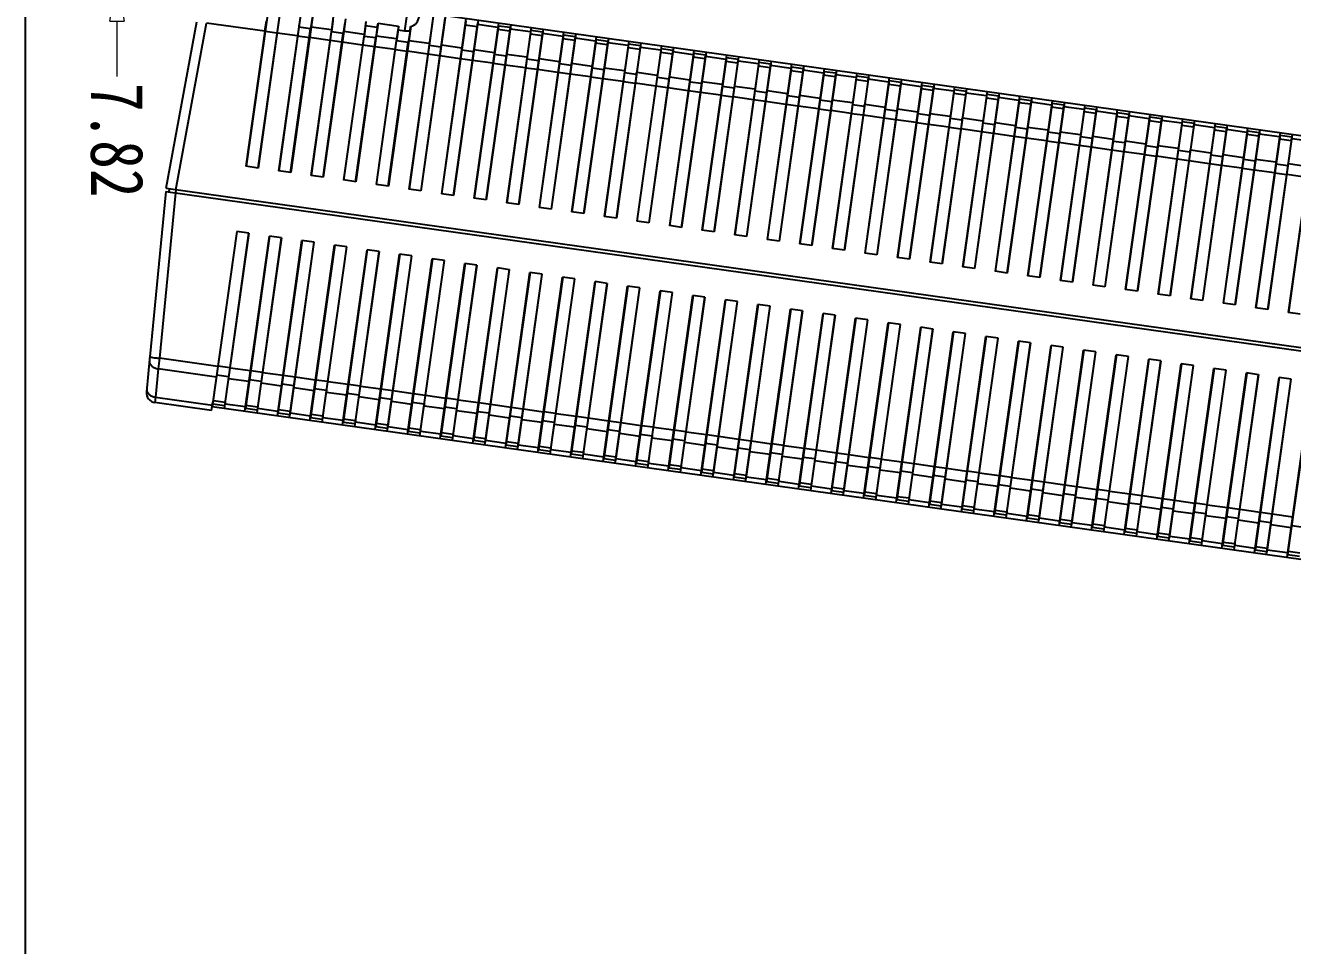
# Model space of a CAD drawing. Header units: millimetres. Extents: x 14343 to 15285, y -9166 to -7819.
# Drawn here: x 14343 to 14535.6, y -8715.3 to -8575.4 of the extents above; entities that cross this region are included whole.
import ezdxf

# ---------------------------------------------------------------- set-up
doc = ezdxf.new("R2010")
doc.units = ezdxf.units.MM
doc.layers.add('dim', color=3, linetype='Continuous', lineweight=9)
doc.styles.add('FFS', font='simfang0.ttf', dxfattribs={"width": 0.8})
doc.dimstyles.new('YanXiu', dxfattribs={"dimtxt": 2.5, "dimasz": 2.2, "dimexe": 1, "dimexo": 0, "dimgap": 0.66, "dimtad": 0, "dimzin": 9, "dimdsep": 46, "dimtxsty": 'FFS', "dimblk": 'CLOSEDBLANK', "dimcen": 0, "dimclrd": 256, "dimclre": 131, "dimclrt": 42, "dimazin": 0, "dimtfac": 1, "dimtofl": 0, "dimtmove": 0, "dimatfit": 3, "dimldrblk": 'CLOSEDBLANK', "dimfxl": 1, "dimlwd": 5, "dimlwe": 5, "dimarcsym": 0})

# ---------------------------------------------------------------- blocks, each defined once
blk = doc.blocks.new('_ClosedBlank')
at = {"color": 0, "linetype": 'ByBlock', "lineweight": -2}
for p, q in [((-1, 0.167), (0, 0)), ((-1, 0.167), (-1, -0.167)), ((0, 0), (-1, -0.167))]:
    blk.add_line(p, q, dxfattribs=at)
blk = doc.blocks.new('*D124')
at = {"layer": 'Defpoints', "color": 0}
for p in [(442.46, 68.98), (440.38, 61.16), (457.05, 61.16)]:
    blk.add_point(p, dxfattribs=at)
at = {"layer": 'dim', "lineweight": 5}
for p, q in [((457.05, 75.38), (457.05, 83.79)), ((457.05, 54.76), (457.05, 48.36))]:
    blk.add_line(p, q, dxfattribs=at)
at = {"layer": 'dim', "color": 131, "lineweight": 5}
for p, q in [((444.06, 68.98), (458.65, 68.98)), ((441.98, 61.16), (458.65, 61.16))]:
    blk.add_line(p, q, dxfattribs=at)
at = {"layer": 'dim', "lineweight": 5, "xscale": 6.4, "yscale": 6.4, "zscale": 6.4}
for p, rotation in [((457.05, 68.98), 270), ((457.05, 61.16), 90)]:
    blk.add_blockref('_ClosedBlank', p, dxfattribs=dict(at, rotation=rotation))
at = {"layer": 'dim', "color": 42, "insert": (457.05, 93.47), "char_height": 8, "attachment_point": 5, "rotation": 90, "style": 'FFS'}
blk.add_mtext('7.82', dxfattribs=at)
blk = doc.blocks.new('*D125')
at = {"layer": 'Defpoints', "color": 0}
for p in [(241.62, 129.94), (234.69, 107.49), (449.59, 100.78), (5.53, 61.16), (456.65, 61.16)]:
    blk.add_point(p, dxfattribs=at)
at = {"layer": 'dim', "color": 131, "lineweight": 5}
blk.add_line((241.62, 129.94), (235.79, 130.75), dxfattribs=at)
at = {"layer": 'dim', "lineweight": 5}
for start, end in [(172.7533, 174.3465), (177.6729, 179.2661)]:
    blk.add_arc((732.22, 61.16), 499.68, start, end, dxfattribs=at)
at = {"layer": 'dim', "lineweight": 5, "xscale": 6.4, "yscale": 6.4, "zscale": 6.4}
for p, rotation in [((237.38, 130.53), 82.3863406324376), ((232.54, 61.16), 269.6330726267379)]:
    blk.add_blockref('_ClosedBlank', p, dxfattribs=dict(at, rotation=rotation))
at = {"layer": 'dim', "color": 42, "insert": (233.75, 95.93), "char_height": 8, "attachment_point": 5, "rotation": 86.0097, "style": 'FFS'}
blk.add_mtext('7.98°', dxfattribs=at)
blk = doc.blocks.new('u9')
h = blk.add_hatch()
h.set_pattern_fill('ANGLE', style=0)
h.set_pattern_definition([(0, (-14912.193, 8458.2806), (0, 6.985), [5.08, -1.905]), (90, (-14912.193, 8458.2806), (-6.985, 4e-16), [5.08, -1.905])])
edge = h.paths.add_edge_path()
edge.add_line((5.525, 67.759), (456.648, 67.759))
edge.add_line((456.649, 44.254), (5.525, 44.254))
edge.add_arc((466.827, 50.13), 11.752, 150, 210)
edge.add_arc((446.471, 61.883), 11.752, 330, 390)
edge.add_arc((-4.653, 61.883), 11.752, 330, 390)
edge.add_arc((15.703, 50.13), 11.752, 150, 210)
h.paths.add_polyline_path([(451.053, 89.991), (451.053, 110.146), (463.053, 110.146), (463.053, 89.991)], flags=9)
at = {"color": 7, "linetype": 'Continuous'}
for p, q in [((442.566, 140.579), (257.506, 166.524)), ((275.395, 136.853), (279.074, 163.096)), ((279.164, 163.487), (275.43, 136.848)), ((278.997, 162.546), (277.214, 162.796)), ((277.292, 163.346), (279.074, 163.096)), ((282.264, 163.053), (278.529, 136.413)), ((278.564, 136.409), (282.243, 162.652)), ((279.072, 162.828), (278.997, 162.546)), ((279.072, 162.828), (282.171, 162.393)), ((280.346, 136.159), (284.026, 162.402)), ((284.116, 162.793), (280.381, 136.154)), ((282.166, 162.102), (282.171, 162.393)), ((283.949, 161.852), (282.166, 162.102)), ((282.243, 162.652), (284.026, 162.402)), ((287.216, 162.359), (283.481, 135.719)), ((283.515, 135.714), (287.195, 161.958)), ((284.023, 162.133), (283.949, 161.852)), ((284.023, 162.133), (287.123, 161.699)), ((289.067, 162.099), (285.333, 135.46)), ((287.195, 161.958), (288.977, 161.708)), ((285.298, 135.464), (288.977, 161.708)), ((287.118, 161.408), (287.123, 161.699)), ((288.9, 161.158), (287.118, 161.408)), ((292.167, 161.665), (288.432, 135.025)), ((288.467, 135.02), (292.146, 161.264)), ((288.975, 161.439), (288.9, 161.158)), ((288.975, 161.439), (292.075, 161.005)), ((290.25, 134.77), (293.929, 161.014)), ((294.019, 161.405), (290.284, 134.765)), ((292.069, 160.714), (292.075, 161.005)), ((293.852, 160.464), (292.069, 160.714)), ((292.146, 161.264), (293.929, 161.014)), ((297.119, 160.97), (293.384, 134.331)), ((293.419, 134.326), (297.098, 160.569)), ((293.927, 160.745), (293.852, 160.464)), ((293.927, 160.745), (297.026, 160.31)), ((295.201, 134.076), (298.88, 160.319)), ((298.971, 160.711), (295.236, 134.071)), ((297.021, 160.019), (297.026, 160.31)), ((298.803, 159.77), (297.021, 160.019)), ((297.098, 160.569), (298.88, 160.319)), ((302.07, 160.276), (298.336, 133.637)), ((298.878, 160.051), (298.803, 159.77)), ((298.878, 160.051), (301.978, 159.616)), ((303.922, 160.017), (300.187, 133.377)), ((276.675, 158.949), (278.458, 158.699)), ((278.532, 158.98), (278.458, 158.699)), ((278.532, 158.98), (281.632, 158.546)), ((281.627, 158.255), (281.632, 158.546)), ((281.627, 158.255), (283.409, 158.005)), ((283.484, 158.286), (283.409, 158.005)), ((283.484, 158.286), (286.584, 157.852)), ((298.37, 133.632), (302.049, 159.875)), ((300.153, 133.382), (303.832, 159.625)), ((301.972, 159.325), (301.978, 159.616)), ((303.755, 159.075), (301.972, 159.325)), ((302.049, 159.875), (303.832, 159.625)), ((307.022, 159.582), (303.287, 132.942)), ((303.322, 132.938), (307.001, 159.181)), ((303.83, 159.357), (303.755, 159.075)), ((303.83, 159.357), (306.929, 158.922)), ((305.104, 132.688), (308.784, 158.931)), ((308.874, 159.322), (305.139, 132.683)), ((306.924, 158.631), (306.929, 158.922)), ((308.706, 158.381), (306.924, 158.631)), ((307.001, 159.181), (308.784, 158.931)), ((311.973, 158.888), (308.239, 132.248)), ((308.273, 132.243), (311.953, 158.487)), ((308.781, 158.662), (308.706, 158.381)), ((308.781, 158.662), (311.881, 158.228)), ((310.056, 131.994), (313.735, 158.237)), ((313.825, 158.628), (310.091, 131.989)), ((311.875, 157.937), (311.881, 158.228)), ((311.953, 158.487), (313.735, 158.237)), ((316.925, 158.194), (313.19, 131.554)), ((278.306, 157.367), (281.406, 156.933)), ((281.438, 156.911), (281.406, 156.933)), ((281.438, 156.911), (283.221, 156.661)), ((283.258, 156.673), (283.221, 156.661)), ((283.258, 156.673), (286.358, 156.239)), ((286.39, 156.216), (286.358, 156.239)), ((286.39, 156.216), (288.172, 155.966)), ((286.578, 157.561), (286.584, 157.852)), ((286.578, 157.561), (288.361, 157.311)), ((288.436, 157.592), (288.361, 157.311)), ((288.436, 157.592), (291.535, 157.158)), ((291.53, 156.867), (291.535, 157.158)), ((291.53, 156.867), (293.312, 156.617)), ((293.387, 156.898), (293.312, 156.617)), ((293.387, 156.898), (296.487, 156.463)), ((296.481, 156.172), (296.487, 156.463)), ((296.481, 156.172), (298.264, 155.922)), ((298.339, 156.204), (298.264, 155.922)), ((298.339, 156.204), (301.438, 155.769)), ((313.658, 157.687), (311.875, 157.937)), ((313.225, 131.549), (316.904, 157.793)), ((313.733, 157.968), (313.658, 157.687)), ((313.733, 157.968), (316.833, 157.534)), ((315.008, 131.299), (318.687, 157.543)), ((318.777, 157.934), (315.042, 131.294)), ((316.827, 157.243), (316.833, 157.534)), ((318.61, 156.993), (316.827, 157.243)), ((316.904, 157.793), (318.687, 157.543)), ((321.877, 157.499), (318.142, 130.86)), ((318.177, 130.855), (321.856, 157.098)), ((318.684, 157.274), (318.61, 156.993)), ((318.684, 157.274), (321.784, 156.84)), ((319.959, 130.605), (323.638, 156.848)), ((323.728, 157.24), (319.994, 130.6)), ((321.779, 156.549), (321.784, 156.84)), ((323.561, 156.299), (321.779, 156.549)), ((321.856, 157.098), (323.638, 156.848)), ((326.828, 156.805), (323.093, 130.166)), ((323.128, 130.161), (326.807, 156.404)), ((323.636, 156.58), (323.561, 156.299)), ((323.636, 156.58), (326.736, 156.145)), ((324.911, 129.911), (328.59, 156.154)), ((328.68, 156.546), (324.945, 129.906)), ((326.73, 155.854), (326.736, 156.145)), ((326.807, 156.404), (328.59, 156.154)), ((331.78, 156.111), (328.045, 129.472)), ((288.209, 155.979), (288.172, 155.966)), ((288.209, 155.979), (291.309, 155.544)), ((291.341, 155.522), (291.309, 155.544)), ((291.341, 155.522), (293.124, 155.272)), ((293.161, 155.285), (293.124, 155.272)), ((293.161, 155.285), (296.261, 154.85)), ((296.293, 154.828), (296.261, 154.85)), ((296.293, 154.828), (298.076, 154.578)), ((298.113, 154.591), (298.076, 154.578)), ((298.113, 154.591), (301.212, 154.156)), ((301.245, 154.134), (301.212, 154.156)), ((301.433, 155.478), (301.438, 155.769)), ((301.433, 155.478), (303.216, 155.228)), ((303.29, 155.51), (303.216, 155.228)), ((303.29, 155.51), (306.39, 155.075)), ((306.385, 154.784), (306.39, 155.075)), ((306.385, 154.784), (308.167, 154.534)), ((308.242, 154.815), (308.167, 154.534)), ((308.242, 154.815), (311.342, 154.381)), ((311.336, 154.09), (311.342, 154.381)), ((328.513, 155.604), (326.73, 155.854)), ((328.08, 129.467), (331.759, 155.71)), ((328.588, 155.886), (328.513, 155.604)), ((328.588, 155.886), (331.687, 155.451)), ((329.862, 129.217), (333.541, 155.46)), ((333.632, 155.851), (329.897, 129.212)), ((331.682, 155.16), (331.687, 155.451)), ((333.464, 154.91), (331.682, 155.16)), ((331.759, 155.71), (333.541, 155.46)), ((336.731, 155.417), (332.997, 128.777)), ((333.031, 128.772), (336.71, 155.016)), ((333.539, 155.192), (333.464, 154.91)), ((333.539, 155.192), (336.639, 154.757)), ((334.814, 128.523), (338.493, 154.766)), ((338.583, 155.157), (334.848, 128.518)), ((336.633, 154.466), (336.639, 154.757)), ((338.416, 154.216), (336.633, 154.466)), ((336.71, 155.016), (338.493, 154.766)), ((341.683, 154.723), (337.948, 128.083)), ((337.983, 128.078), (341.662, 154.322)), ((338.491, 154.497), (338.416, 154.216)), ((338.491, 154.497), (341.59, 154.063)), ((343.535, 154.463), (339.8, 127.824)), ((341.662, 154.322), (343.445, 154.072)), ((301.245, 154.134), (303.027, 153.884)), ((303.064, 153.896), (303.027, 153.884)), ((303.064, 153.896), (306.164, 153.462)), ((306.196, 153.44), (306.164, 153.462)), ((306.196, 153.44), (307.979, 153.19)), ((308.016, 153.202), (307.979, 153.19)), ((308.016, 153.202), (311.115, 152.768)), ((311.148, 152.745), (311.115, 152.768)), ((311.148, 152.745), (312.93, 152.496)), ((311.336, 154.09), (313.119, 153.84)), ((312.967, 152.508), (312.93, 152.496)), ((312.967, 152.508), (316.067, 152.073)), ((313.193, 154.121), (313.119, 153.84)), ((313.193, 154.121), (316.293, 153.687)), ((316.288, 153.396), (316.293, 153.687)), ((316.288, 153.396), (318.07, 153.146)), ((318.145, 153.427), (318.07, 153.146)), ((318.145, 153.427), (321.245, 152.992)), ((321.239, 152.701), (321.245, 152.992)), ((321.239, 152.701), (323.022, 152.452)), ((323.097, 152.733), (323.022, 152.452)), ((323.097, 152.733), (326.196, 152.298)), ((326.191, 152.007), (326.196, 152.298)), ((339.765, 127.828), (343.445, 154.072)), ((341.585, 153.772), (341.59, 154.063)), ((343.368, 153.522), (341.585, 153.772)), ((346.634, 154.028), (342.9, 127.389)), ((342.934, 127.384), (346.614, 153.627)), ((343.442, 153.803), (343.368, 153.522)), ((343.442, 153.803), (346.542, 153.369)), ((344.717, 127.134), (348.396, 153.378)), ((348.486, 153.769), (344.752, 127.129)), ((346.537, 153.078), (346.542, 153.369)), ((348.319, 152.828), (346.537, 153.078)), ((346.614, 153.627), (348.396, 153.378)), ((351.586, 153.334), (347.851, 126.695)), ((347.886, 126.69), (351.565, 152.933)), ((348.394, 153.109), (348.319, 152.828)), ((348.394, 153.109), (351.494, 152.674)), ((349.669, 126.44), (353.348, 152.683)), ((353.438, 153.075), (349.703, 126.435)), ((351.488, 152.383), (351.494, 152.674)), ((353.271, 152.133), (351.488, 152.383)), ((351.565, 152.933), (353.348, 152.683)), ((356.538, 152.64), (352.803, 126.001)), ((352.838, 125.996), (356.517, 152.239)), ((353.345, 152.415), (353.271, 152.133)), ((353.345, 152.415), (356.445, 151.98)), ((358.39, 152.38), (354.655, 125.741)), ((356.517, 152.239), (358.299, 151.989)), ((316.099, 152.051), (316.067, 152.073)), ((316.099, 152.051), (317.882, 151.801)), ((317.919, 151.814), (317.882, 151.801)), ((317.919, 151.814), (321.019, 151.379)), ((321.051, 151.357), (321.019, 151.379)), ((321.051, 151.357), (322.833, 151.107)), ((322.87, 151.12), (322.833, 151.107)), ((322.87, 151.12), (325.97, 150.685)), ((326.002, 150.663), (325.97, 150.685)), ((326.002, 150.663), (327.785, 150.413)), ((326.191, 152.007), (327.973, 151.757)), ((327.822, 150.425), (327.785, 150.413)), ((327.822, 150.425), (330.922, 149.991)), ((328.048, 152.039), (327.973, 151.757)), ((328.048, 152.039), (331.148, 151.604)), ((331.142, 151.313), (331.148, 151.604)), ((331.142, 151.313), (332.925, 151.063)), ((333, 151.344), (332.925, 151.063)), ((333, 151.344), (336.099, 150.91)), ((336.094, 150.619), (336.099, 150.91)), ((336.094, 150.619), (337.877, 150.369)), ((337.951, 150.65), (337.877, 150.369)), ((337.951, 150.65), (341.051, 150.216)), ((354.62, 125.746), (358.299, 151.989)), ((356.44, 151.689), (356.445, 151.98)), ((358.222, 151.439), (356.44, 151.689)), ((361.489, 151.946), (357.755, 125.306)), ((357.789, 125.302), (361.468, 151.545)), ((358.297, 151.721), (358.222, 151.439)), ((358.297, 151.721), (361.397, 151.286)), ((359.572, 125.052), (363.251, 151.295)), ((363.341, 151.686), (359.606, 125.047)), ((361.391, 150.995), (361.397, 151.286)), ((363.174, 150.745), (361.391, 150.995)), ((361.468, 151.545), (363.251, 151.295)), ((366.441, 151.252), (362.706, 124.612)), ((362.741, 124.607), (366.42, 150.851)), ((363.249, 151.026), (363.174, 150.745)), ((363.249, 151.026), (366.348, 150.592)), ((364.523, 124.357), (368.202, 150.601)), ((368.293, 150.992), (364.558, 124.353)), ((366.343, 150.301), (366.348, 150.592)), ((368.125, 150.051), (366.343, 150.301)), ((366.42, 150.851), (368.202, 150.601)), ((371.392, 150.558), (367.658, 123.918)), ((368.2, 150.332), (368.125, 150.051)), ((368.2, 150.332), (371.3, 149.898)), ((373.244, 150.298), (369.509, 123.658)), ((330.954, 149.969), (330.922, 149.991)), ((330.954, 149.969), (332.737, 149.719)), ((332.774, 149.731), (332.737, 149.719)), ((332.774, 149.731), (335.873, 149.297)), ((335.906, 149.275), (335.873, 149.297)), ((335.906, 149.275), (337.688, 149.025)), ((337.725, 149.037), (337.688, 149.025)), ((337.725, 149.037), (340.825, 148.602)), ((340.857, 148.58), (340.825, 148.602)), ((340.857, 148.58), (342.64, 148.33)), ((341.046, 149.925), (341.051, 150.216)), ((341.046, 149.925), (342.828, 149.675)), ((342.903, 149.956), (342.828, 149.675)), ((342.903, 149.956), (346.003, 149.521)), ((345.997, 149.23), (346.003, 149.521)), ((345.997, 149.23), (347.78, 148.981)), ((347.855, 149.262), (347.78, 148.981)), ((347.855, 149.262), (350.954, 148.827)), ((350.949, 148.536), (350.954, 148.827)), ((350.949, 148.536), (352.731, 148.286)), ((352.806, 148.568), (352.731, 148.286)), ((352.806, 148.568), (355.906, 148.133)), ((367.692, 123.913), (371.371, 150.157)), ((369.475, 123.663), (373.154, 149.907)), ((371.294, 149.607), (371.3, 149.898)), ((373.077, 149.357), (371.294, 149.607)), ((371.371, 150.157), (373.154, 149.907)), ((376.344, 149.863), (372.609, 123.224)), ((372.644, 123.219), (376.323, 149.462)), ((373.152, 149.638), (373.077, 149.357)), ((373.152, 149.638), (376.251, 149.203)), ((374.426, 122.969), (378.106, 149.212)), ((378.196, 149.604), (374.461, 122.964)), ((376.246, 148.912), (376.251, 149.203)), ((378.029, 148.663), (376.246, 148.912)), ((376.323, 149.462), (378.106, 149.212)), ((381.296, 149.169), (377.561, 122.53)), ((377.595, 122.525), (381.275, 148.768)), ((378.103, 148.944), (378.029, 148.663)), ((378.103, 148.944), (381.203, 148.509)), ((379.378, 122.275), (383.057, 148.518)), ((383.147, 148.91), (379.413, 122.27)), ((381.198, 148.218), (381.203, 148.509)), ((381.275, 148.768), (383.057, 148.518)), ((386.247, 148.475), (382.512, 121.835)), ((342.677, 148.343), (342.64, 148.33)), ((342.677, 148.343), (345.776, 147.908)), ((345.809, 147.886), (345.776, 147.908)), ((345.809, 147.886), (347.591, 147.636)), ((347.628, 147.649), (347.591, 147.636)), ((347.628, 147.649), (350.728, 147.214)), ((350.76, 147.192), (350.728, 147.214)), ((350.76, 147.192), (352.543, 146.942)), ((352.58, 146.954), (352.543, 146.942)), ((352.58, 146.954), (355.68, 146.52)), ((355.712, 146.498), (355.68, 146.52)), ((355.712, 146.498), (357.494, 146.248)), ((355.9, 147.842), (355.906, 148.133)), ((355.9, 147.842), (357.683, 147.592)), ((357.758, 147.873), (357.683, 147.592)), ((357.758, 147.873), (360.857, 147.439)), ((360.852, 147.148), (360.857, 147.439)), ((360.852, 147.148), (362.634, 146.898)), ((362.709, 147.179), (362.634, 146.898)), ((362.709, 147.179), (365.809, 146.745)), ((365.803, 146.454), (365.809, 146.745)), ((365.803, 146.454), (367.586, 146.204)), ((367.661, 146.485), (367.586, 146.204)), ((367.661, 146.485), (370.761, 146.051)), ((382.98, 147.968), (381.198, 148.218)), ((382.547, 121.831), (386.226, 148.074)), ((383.055, 148.25), (382.98, 147.968)), ((383.055, 148.25), (386.155, 147.815)), ((384.33, 121.581), (388.009, 147.824)), ((388.099, 148.215), (384.364, 121.576)), ((386.149, 147.524), (386.155, 147.815)), ((387.932, 147.274), (386.149, 147.524)), ((386.226, 148.074), (388.009, 147.824)), ((391.199, 147.781), (387.464, 121.141)), ((387.499, 121.136), (391.178, 147.38)), ((388.006, 147.555), (387.932, 147.274)), ((388.006, 147.555), (391.106, 147.121)), ((389.281, 120.887), (392.96, 147.13)), ((393.051, 147.521), (389.316, 120.882)), ((391.101, 146.83), (391.106, 147.121)), ((392.883, 146.58), (391.101, 146.83)), ((391.178, 147.38), (392.96, 147.13)), ((396.15, 147.087), (392.416, 120.447)), ((392.45, 120.442), (396.129, 146.686)), ((392.958, 146.861), (392.883, 146.58)), ((392.958, 146.861), (396.058, 146.427)), ((394.233, 120.192), (397.912, 146.436)), ((398.002, 146.827), (394.267, 120.187)), ((396.129, 146.686), (397.912, 146.436)), ((357.531, 146.26), (357.494, 146.248)), ((357.531, 146.26), (360.631, 145.826)), ((360.663, 145.804), (360.631, 145.826)), ((360.663, 145.804), (362.446, 145.554)), ((362.483, 145.566), (362.446, 145.554)), ((362.483, 145.566), (365.583, 145.132)), ((365.615, 145.109), (365.583, 145.132)), ((365.615, 145.109), (367.398, 144.859)), ((367.435, 144.872), (367.398, 144.859)), ((367.435, 144.872), (370.534, 144.437)), ((370.755, 145.76), (370.761, 146.051)), ((370.755, 145.76), (372.538, 145.51)), ((372.612, 145.791), (372.538, 145.51)), ((372.612, 145.791), (375.712, 145.356)), ((375.707, 145.065), (375.712, 145.356)), ((375.707, 145.065), (377.489, 144.815)), ((377.564, 145.097), (377.489, 144.815)), ((377.564, 145.097), (380.664, 144.662)), ((380.658, 144.371), (380.664, 144.662)), ((396.052, 146.136), (396.058, 146.427)), ((397.835, 145.886), (396.052, 146.136)), ((401.102, 146.392), (397.367, 119.753)), ((397.402, 119.748), (401.081, 145.991)), ((397.91, 146.167), (397.835, 145.886)), ((397.91, 146.167), (401.009, 145.733)), ((399.184, 119.498), (402.864, 145.741)), ((402.954, 146.133), (399.219, 119.493)), ((401.004, 145.441), (401.009, 145.733)), ((402.786, 145.192), (401.004, 145.441)), ((401.081, 145.991), (402.864, 145.741)), ((406.053, 145.698), (402.319, 119.059)), ((402.353, 119.054), (406.033, 145.297)), ((402.861, 145.473), (402.786, 145.192)), ((402.861, 145.473), (405.961, 145.038)), ((404.136, 118.804), (407.815, 145.047)), ((407.905, 145.439), (404.171, 118.799)), ((405.955, 144.747), (405.961, 145.038)), ((407.738, 144.497), (405.955, 144.747)), ((406.033, 145.297), (407.815, 145.047)), ((411.005, 145.004), (407.27, 118.365)), ((407.305, 118.36), (410.984, 144.603)), ((407.813, 144.779), (407.738, 144.497)), ((407.813, 144.779), (410.912, 144.344)), ((412.857, 144.744), (409.122, 118.105)), ((410.984, 144.603), (412.767, 144.353)), ((370.567, 144.415), (370.534, 144.437)), ((370.567, 144.415), (372.349, 144.165)), ((372.386, 144.178), (372.349, 144.165)), ((372.386, 144.178), (375.486, 143.743)), ((375.518, 143.721), (375.486, 143.743)), ((375.518, 143.721), (377.301, 143.471)), ((377.338, 143.484), (377.301, 143.471)), ((377.338, 143.484), (380.438, 143.049)), ((380.47, 143.027), (380.438, 143.049)), ((380.47, 143.027), (382.252, 142.777)), ((380.658, 144.371), (382.441, 144.121)), ((382.289, 142.789), (382.252, 142.777)), ((382.289, 142.789), (385.389, 142.355)), ((382.516, 144.403), (382.441, 144.121)), ((382.516, 144.403), (385.615, 143.968)), ((385.61, 143.677), (385.615, 143.968)), ((385.61, 143.677), (387.392, 143.427)), ((387.467, 143.708), (387.392, 143.427)), ((387.467, 143.708), (390.567, 143.274)), ((390.561, 142.983), (390.567, 143.274)), ((390.561, 142.983), (392.344, 142.733)), ((392.419, 143.014), (392.344, 142.733)), ((392.419, 143.014), (395.518, 142.58)), ((395.513, 142.289), (395.518, 142.58)), ((409.087, 118.11), (412.767, 144.353)), ((410.907, 144.053), (410.912, 144.344)), ((412.69, 143.803), (410.907, 144.053)), ((415.957, 144.31), (412.222, 117.67)), ((412.256, 117.665), (415.936, 143.909)), ((412.764, 144.085), (412.69, 143.803)), ((412.764, 144.085), (415.864, 143.65)), ((414.039, 117.416), (417.718, 143.659)), ((417.808, 144.05), (414.074, 117.411)), ((415.859, 143.359), (415.864, 143.65)), ((417.641, 143.109), (415.859, 143.359)), ((415.936, 143.909), (417.718, 143.659)), ((420.908, 143.616), (417.173, 116.976)), ((417.208, 116.971), (420.887, 143.215)), ((417.716, 143.39), (417.641, 143.109)), ((417.716, 143.39), (420.816, 142.956)), ((418.991, 116.721), (422.67, 142.965)), ((422.76, 143.356), (419.025, 116.717)), ((420.81, 142.665), (420.816, 142.956)), ((422.593, 142.415), (420.81, 142.665)), ((420.887, 143.215), (422.67, 142.965)), ((425.86, 142.921), (422.125, 116.282)), ((422.667, 142.696), (422.593, 142.415)), ((422.667, 142.696), (425.767, 142.262)), ((427.712, 142.662), (423.977, 116.022)), ((385.421, 142.333), (385.389, 142.355)), ((385.421, 142.333), (387.204, 142.083)), ((387.241, 142.095), (387.204, 142.083)), ((387.241, 142.095), (390.341, 141.661)), ((390.373, 141.638), (390.341, 141.661)), ((390.373, 141.638), (392.155, 141.389)), ((392.192, 141.401), (392.155, 141.389)), ((392.193, 141.401), (395.292, 140.966)), ((395.324, 140.944), (395.292, 140.966)), ((395.324, 140.944), (397.107, 140.694)), ((395.513, 142.289), (397.295, 142.039)), ((397.144, 140.707), (397.107, 140.694)), ((397.144, 140.707), (400.244, 140.272)), ((397.37, 142.32), (397.295, 142.039)), ((397.37, 142.32), (400.47, 141.885)), ((400.465, 141.594), (400.47, 141.885)), ((400.465, 141.594), (402.247, 141.345)), ((402.322, 141.626), (402.247, 141.345)), ((402.322, 141.626), (405.422, 141.191)), ((405.416, 140.9), (405.422, 141.191)), ((405.416, 140.9), (407.199, 140.65)), ((407.273, 140.932), (407.199, 140.65)), ((407.273, 140.932), (410.373, 140.497)), ((422.16, 116.277), (425.839, 142.52)), ((423.942, 116.027), (427.621, 142.271)), ((425.762, 141.971), (425.767, 142.262)), ((427.544, 141.721), (425.762, 141.971)), ((425.839, 142.52), (427.621, 142.271)), ((430.811, 142.227), (427.077, 115.588)), ((427.111, 115.583), (430.79, 141.826)), ((427.619, 142.002), (427.544, 141.721)), ((427.619, 142.002), (430.719, 141.567)), ((428.894, 115.333), (432.573, 141.576)), ((432.663, 141.968), (428.928, 115.328)), ((430.713, 141.276), (430.719, 141.567)), ((432.496, 141.026), (430.713, 141.276)), ((430.79, 141.826), (432.573, 141.576)), ((435.763, 141.533), (432.028, 114.894)), ((432.063, 114.889), (435.742, 141.132)), ((432.571, 141.308), (432.496, 141.026)), ((432.571, 141.308), (435.67, 140.873)), ((433.845, 114.639), (437.525, 140.882)), ((437.615, 141.273), (433.88, 114.634)), ((435.665, 140.582), (435.67, 140.873)), ((435.742, 141.132), (437.525, 140.882)), ((440.714, 140.839), (436.98, 114.199)), ((442.702, 141.166), (442.673, 141.041)), ((442.702, 141.166), (451.275, 139.964)), ((400.276, 140.25), (400.244, 140.272)), ((400.276, 140.25), (402.059, 140)), ((402.096, 140.013), (402.059, 140)), ((402.096, 140.013), (405.195, 139.578)), ((405.228, 139.556), (405.195, 139.578)), ((405.228, 139.556), (407.01, 139.306)), ((407.047, 139.318), (407.01, 139.306)), ((407.047, 139.318), (410.147, 138.884)), ((410.179, 138.862), (410.147, 138.884)), ((410.179, 138.862), (411.962, 138.612)), ((410.368, 140.206), (410.373, 140.497)), ((410.368, 140.206), (412.15, 139.956)), ((412.225, 140.237), (412.15, 139.956)), ((412.225, 140.237), (415.325, 139.803)), ((415.319, 139.512), (415.325, 139.803)), ((415.319, 139.512), (417.102, 139.262)), ((417.177, 139.543), (417.102, 139.262)), ((417.177, 139.543), (420.276, 139.109)), ((420.271, 138.818), (420.276, 139.109)), ((420.271, 138.818), (422.053, 138.568)), ((422.128, 138.849), (422.053, 138.568)), ((422.128, 138.849), (425.228, 138.414)), ((437.447, 140.332), (435.665, 140.582)), ((437.014, 114.195), (440.694, 140.438)), ((437.522, 140.614), (437.447, 140.332)), ((437.522, 140.614), (440.622, 140.179)), ((442.476, 140.188), (438.797, 113.945)), ((438.832, 113.94), (442.474, 139.921)), ((440.616, 139.888), (440.622, 140.179)), ((442.399, 139.638), (440.616, 139.888)), ((440.694, 140.438), (442.476, 140.188)), ((442.399, 139.638), (442.474, 139.921)), ((442.476, 140.188), (442.514, 140.354)), ((451.178, 139.137), (442.541, 140.348)), ((450.765, 134.837), (451.178, 139.137)), ((451.178, 139.137), (451.275, 139.964)), ((449.638, 107.881), (241.715, 137.031)), ((411.999, 138.624), (411.962, 138.612)), ((411.999, 138.624), (415.099, 138.19)), ((415.131, 138.168), (415.099, 138.19)), ((415.131, 138.168), (416.913, 137.918)), ((416.95, 137.93), (416.913, 137.918)), ((416.95, 137.93), (420.05, 137.495)), ((420.082, 137.473), (420.05, 137.495)), ((420.082, 137.473), (421.865, 137.223)), ((421.902, 137.236), (421.865, 137.223)), ((421.902, 137.236), (425.002, 136.801)), ((425.034, 136.779), (425.002, 136.801)), ((425.222, 138.123), (425.228, 138.414)), ((425.222, 138.123), (427.005, 137.874)), ((427.08, 138.155), (427.005, 137.874)), ((427.08, 138.155), (430.179, 137.72)), ((430.174, 137.429), (430.179, 137.72)), ((430.174, 137.429), (431.957, 137.179)), ((432.031, 137.461), (431.957, 137.179)), ((432.031, 137.461), (435.131, 137.026)), ((435.126, 136.735), (435.131, 137.026)), ((452.035, 132.865), (452.56, 138.335)), ((449.59, 107.383), (241.624, 136.538)), ((278.529, 136.413), (280.381, 136.154)), ((283.481, 135.719), (285.333, 135.46)), ((288.432, 135.025), (290.284, 134.765)), ((425.034, 136.779), (426.816, 136.529)), ((426.854, 136.542), (426.816, 136.529)), ((426.854, 136.542), (429.953, 136.107)), ((429.985, 136.085), (429.953, 136.107)), ((429.985, 136.085), (431.768, 135.835)), ((431.805, 135.847), (431.768, 135.835)), ((431.805, 135.847), (434.905, 135.413)), ((434.937, 135.391), (434.905, 135.413)), ((434.937, 135.391), (436.72, 135.141)), ((435.126, 136.735), (436.908, 136.485)), ((436.757, 135.153), (436.72, 135.141)), ((436.757, 135.153), (439.856, 134.719)), ((436.983, 136.766), (436.908, 136.485)), ((436.983, 136.766), (440.083, 136.332)), ((440.077, 136.041), (440.083, 136.332)), ((440.077, 136.041), (441.86, 135.791)), ((441.86, 135.791), (441.935, 136.074)), ((441.935, 136.075), (450.765, 134.837)), ((293.384, 134.331), (295.236, 134.071)), ((298.336, 133.637), (300.187, 133.377)), ((439.889, 134.697), (439.856, 134.719)), ((439.889, 134.697), (441.671, 134.447)), ((441.671, 134.447), (441.708, 134.459)), ((441.709, 134.462), (450.565, 133.22)), ((448.154, 108.089), (450.565, 133.22)), ((449.638, 107.881), (452.049, 133.012)), ((450.565, 133.22), (450.765, 134.837)), ((303.287, 132.942), (305.139, 132.683)), ((308.239, 132.248), (310.091, 131.989)), ((313.19, 131.554), (315.042, 131.294)), ((318.142, 130.86), (319.994, 130.6)), ((323.093, 130.166), (324.945, 129.906)), ((328.045, 129.472), (329.897, 129.212)), ((332.997, 128.777), (334.848, 128.518)), ((337.948, 128.083), (339.8, 127.824)), ((342.9, 127.389), (344.752, 127.129)), ((275.258, 99.611), (278.993, 126.251)), ((275.279, 100.012), (278.958, 126.255)), ((277.141, 126.51), (278.993, 126.251)), ((278.358, 99.177), (282.092, 125.816)), ((278.448, 99.568), (282.127, 125.811)), ((280.21, 98.917), (283.944, 125.556)), ((280.23, 99.318), (283.91, 125.561)), ((282.092, 125.816), (283.944, 125.556)), ((347.851, 126.695), (349.703, 126.435)), ((352.803, 126.001), (354.655, 125.741)), ((357.755, 125.306), (359.606, 125.047)), ((283.309, 98.482), (287.044, 125.122)), ((283.4, 98.874), (287.079, 125.117)), ((285.161, 98.223), (288.896, 124.862)), ((285.182, 98.624), (288.861, 124.867)), ((287.044, 125.122), (288.896, 124.862)), ((288.261, 97.788), (291.996, 124.428)), ((288.351, 98.179), (292.03, 124.423)), ((290.113, 97.529), (293.847, 124.168)), ((290.134, 97.93), (293.813, 124.173)), ((291.996, 124.428), (293.847, 124.168)), ((293.212, 97.094), (296.947, 123.733)), ((293.303, 97.485), (296.982, 123.729)), ((295.064, 96.834), (298.799, 123.474)), ((295.085, 97.235), (298.764, 123.479)), ((296.947, 123.733), (298.799, 123.474)), ((362.706, 124.612), (364.558, 124.353)), ((367.658, 123.918), (369.509, 123.658)), ((298.164, 96.4), (301.899, 123.039)), ((298.254, 96.791), (301.933, 123.034)), ((300.016, 96.14), (303.751, 122.78)), ((300.037, 96.541), (303.716, 122.785)), ((301.899, 123.039), (303.751, 122.78)), ((303.116, 95.706), (306.85, 122.345)), ((303.206, 96.097), (306.885, 122.34)), ((304.967, 95.446), (308.702, 122.086)), ((304.988, 95.847), (308.668, 122.09)), ((306.85, 122.345), (308.702, 122.086)), ((308.067, 95.011), (311.802, 121.651)), ((308.157, 95.403), (311.837, 121.646)), ((309.919, 94.752), (313.654, 121.391)), ((309.94, 95.153), (313.619, 121.396)), ((311.802, 121.651), (313.654, 121.391)), ((372.609, 123.224), (374.461, 122.964)), ((377.561, 122.53), (379.413, 122.27)), ((382.512, 121.835), (384.364, 121.576)), ((313.019, 94.317), (316.754, 120.957)), ((313.109, 94.709), (316.788, 120.952)), ((314.871, 94.058), (318.605, 120.697)), ((314.892, 94.459), (318.571, 120.702)), ((316.754, 120.957), (318.605, 120.697)), ((317.97, 93.623), (321.705, 120.263)), ((318.061, 94.014), (321.74, 120.258)), ((319.822, 93.363), (323.557, 120.003)), ((319.843, 93.764), (323.522, 120.008)), ((321.705, 120.263), (323.557, 120.003)), ((322.922, 92.929), (326.657, 119.568)), ((323.012, 93.32), (326.691, 119.564)), ((326.657, 119.568), (328.508, 119.309)), ((387.464, 121.141), (389.316, 120.882)), ((392.416, 120.447), (394.267, 120.187)), ((397.367, 119.753), (399.219, 119.493)), ((324.774, 92.669), (328.508, 119.309)), ((324.795, 93.07), (328.474, 119.314)), ((327.873, 92.235), (331.608, 118.874)), ((327.964, 92.626), (331.643, 118.869)), ((329.725, 91.975), (333.46, 118.615)), ((329.746, 92.376), (333.425, 118.619)), ((331.608, 118.874), (333.46, 118.615)), ((332.825, 91.541), (336.56, 118.18)), ((332.915, 91.932), (336.594, 118.175)), ((334.677, 91.281), (338.412, 117.92)), ((334.698, 91.682), (338.377, 117.925)), ((336.56, 118.18), (338.412, 117.92)), ((402.319, 119.059), (404.171, 118.799)), ((407.27, 118.365), (409.122, 118.105)), ((412.222, 117.67), (414.074, 117.411)), ((337.777, 90.846), (341.511, 117.486)), ((337.867, 91.238), (341.546, 117.481)), ((339.629, 90.587), (343.363, 117.226)), ((339.649, 90.988), (343.329, 117.231)), ((341.511, 117.486), (343.363, 117.226)), ((342.728, 90.152), (346.463, 116.792)), ((342.818, 90.543), (346.498, 116.787)), ((344.58, 89.893), (348.315, 116.532)), ((344.601, 90.294), (348.28, 116.537)), ((346.463, 116.792), (348.315, 116.532)), ((347.68, 89.458), (351.415, 116.097)), ((347.77, 89.849), (351.449, 116.093)), ((349.532, 89.198), (353.266, 115.838)), ((349.553, 89.599), (353.232, 115.843)), ((351.415, 116.097), (353.266, 115.838)), ((417.173, 116.976), (419.025, 116.717)), ((422.125, 116.282), (423.977, 116.022)), ((352.631, 88.764), (356.366, 115.403)), ((352.722, 89.155), (356.401, 115.398)), ((354.483, 88.504), (358.218, 115.144)), ((354.504, 88.905), (358.183, 115.148)), ((356.366, 115.403), (358.218, 115.144)), ((357.583, 88.07), (361.318, 114.709)), ((357.673, 88.461), (361.352, 114.704)), ((359.435, 87.81), (363.17, 114.449)), ((359.456, 88.211), (363.135, 114.454)), ((361.318, 114.709), (363.17, 114.449)), ((362.535, 87.375), (366.269, 114.015)), ((362.625, 87.767), (366.304, 114.01)), ((364.386, 87.116), (368.121, 113.755)), ((364.407, 87.517), (368.086, 113.76)), ((366.269, 114.015), (368.121, 113.755)), ((427.077, 115.588), (428.928, 115.328)), ((432.028, 114.894), (433.88, 114.634)), ((436.98, 114.199), (438.832, 113.94)), ((367.486, 86.681), (371.221, 113.321)), ((367.576, 87.072), (371.255, 113.316)), ((369.338, 86.422), (373.073, 113.061)), ((369.359, 86.823), (373.038, 113.066)), ((371.221, 113.321), (373.073, 113.061)), ((372.438, 85.987), (376.172, 112.626)), ((372.528, 86.378), (376.207, 112.622)), ((374.29, 85.727), (378.024, 112.367)), ((374.31, 86.128), (377.99, 112.372)), ((376.172, 112.626), (378.024, 112.367)), ((377.389, 85.293), (381.124, 111.932)), ((377.479, 85.684), (381.159, 111.927)), ((381.124, 111.932), (382.976, 111.673)), ((379.241, 85.033), (382.976, 111.673)), ((379.262, 85.434), (382.941, 111.678)), ((382.341, 84.599), (386.076, 111.238)), ((382.431, 84.99), (386.11, 111.233)), ((384.193, 84.339), (387.927, 110.979)), ((384.214, 84.74), (387.893, 110.983)), ((386.076, 111.238), (387.927, 110.979)), ((387.292, 83.904), (391.027, 110.544)), ((387.383, 84.296), (391.062, 110.539)), ((389.144, 83.645), (392.879, 110.284)), ((389.165, 84.046), (392.844, 110.289)), ((391.027, 110.544), (392.879, 110.284)), ((392.244, 83.21), (395.979, 109.85)), ((392.334, 83.602), (396.013, 109.845)), ((395.979, 109.85), (397.831, 109.59)), ((394.096, 82.951), (397.831, 109.59)), ((394.117, 83.352), (397.796, 109.595)), ((397.196, 82.516), (400.93, 109.156)), ((397.286, 82.907), (400.965, 109.151)), ((399.047, 82.256), (402.782, 108.896)), ((399.068, 82.657), (402.748, 108.901)), ((400.93, 109.156), (402.782, 108.896)), ((402.147, 81.822), (405.882, 108.461)), ((402.237, 82.213), (405.917, 108.457)), ((403.999, 81.562), (407.734, 108.202)), ((404.02, 81.963), (407.699, 108.207)), ((405.882, 108.461), (407.734, 108.202)), ((448.106, 107.591), (448.176, 108.086)), ((449.095, 107.452), (449.191, 107.943)), ((407.099, 81.128), (410.833, 107.767)), ((407.189, 81.519), (410.868, 107.762)), ((408.951, 80.868), (412.685, 107.508)), ((408.971, 81.269), (412.651, 107.512)), ((410.833, 107.767), (412.685, 107.508)), ((412.682, 84.94), (415.785, 107.073)), ((415.82, 107.068), (412.757, 85.222)), ((414.534, 84.681), (417.637, 106.813)), ((417.602, 106.818), (414.539, 84.972)), ((415.785, 107.073), (417.637, 106.813)), ((417.634, 84.246), (420.737, 106.379)), ((420.771, 106.374), (417.708, 84.528)), ((419.486, 83.987), (422.588, 106.119)), ((422.554, 106.124), (419.491, 84.278)), ((420.737, 106.379), (422.588, 106.119)), ((448.106, 107.591), (443.423, 82.273)), ((449.59, 107.383), (444.907, 82.065)), ((275.89, 104.118), (278.99, 103.684)), ((276.116, 105.731), (279.216, 105.297)), ((279.253, 105.309), (279.216, 105.297)), ((279.253, 105.309), (281.035, 105.059)), ((281.068, 105.037), (281.035, 105.059)), ((281.068, 105.037), (284.167, 104.603)), ((284.204, 104.615), (284.167, 104.603)), ((284.204, 104.615), (285.987, 104.365)), ((286.019, 104.343), (285.987, 104.365)), ((286.019, 104.343), (289.119, 103.908)), ((422.585, 83.552), (425.688, 105.685)), ((425.723, 105.68), (422.66, 83.833)), ((424.437, 83.292), (427.54, 105.425)), ((427.505, 105.43), (424.443, 83.583)), ((425.688, 105.685), (427.54, 105.425)), ((427.537, 82.858), (430.64, 104.99)), ((430.674, 104.986), (427.612, 83.139)), ((428.757, 78.091), (432.492, 104.731)), ((428.778, 78.492), (432.457, 104.736)), ((430.64, 104.99), (432.492, 104.731)), ((431.857, 77.657), (435.591, 104.296)), ((431.947, 78.048), (435.626, 104.291)), ((435.591, 104.296), (437.443, 104.037)), ((279.064, 103.965), (278.99, 103.684)), ((279.064, 103.965), (280.847, 103.715)), ((280.841, 103.424), (280.847, 103.715)), ((280.841, 103.424), (283.941, 102.989)), ((284.016, 103.271), (283.941, 102.989)), ((284.016, 103.271), (285.799, 103.021)), ((285.793, 102.73), (285.799, 103.021)), ((285.793, 102.73), (288.893, 102.295)), ((288.968, 102.576), (288.893, 102.295)), ((288.968, 102.576), (290.75, 102.327)), ((289.156, 103.921), (289.119, 103.908)), ((289.156, 103.921), (290.939, 103.671)), ((290.745, 102.036), (290.75, 102.327)), ((290.971, 103.649), (290.939, 103.671)), ((290.971, 103.649), (294.07, 103.214)), ((294.108, 103.227), (294.071, 103.214)), ((294.108, 103.227), (295.89, 102.977)), ((295.922, 102.955), (295.89, 102.977)), ((295.922, 102.955), (299.022, 102.52)), ((299.059, 102.532), (299.022, 102.52)), ((299.059, 102.532), (300.842, 102.283)), ((300.874, 102.26), (300.842, 102.283)), ((300.874, 102.26), (303.974, 101.826)), ((433.729, 77.798), (437.409, 104.041)), ((434.566, 83.514), (437.443, 104.037)), ((275.351, 100.271), (278.45, 99.836)), ((290.745, 102.036), (293.844, 101.601)), ((293.919, 101.882), (293.844, 101.601)), ((293.919, 101.882), (295.702, 101.632)), ((295.696, 101.341), (295.702, 101.632)), ((295.696, 101.341), (298.796, 100.907)), ((298.871, 101.188), (298.796, 100.907)), ((298.871, 101.188), (300.653, 100.938)), ((300.648, 100.647), (300.653, 100.938)), ((300.648, 100.647), (303.747, 100.213)), ((303.822, 100.494), (303.747, 100.213)), ((303.822, 100.494), (305.605, 100.244)), ((304.011, 101.838), (303.974, 101.826)), ((304.011, 101.838), (305.793, 101.588)), ((305.599, 99.953), (305.605, 100.244)), ((305.825, 101.566), (305.793, 101.588)), ((305.825, 101.566), (308.925, 101.132)), ((308.962, 101.144), (308.925, 101.132)), ((308.962, 101.144), (310.745, 100.894)), ((310.777, 100.872), (310.745, 100.894)), ((310.777, 100.872), (313.877, 100.437)), ((313.914, 100.45), (313.877, 100.437)), ((313.914, 100.45), (315.696, 100.2)), ((315.729, 100.178), (315.696, 100.2)), ((411.053, 80.573), (271.304, 100.166)), ((280.23, 99.318), (278.448, 99.568)), ((278.525, 100.118), (278.45, 99.836)), ((280.308, 99.868), (278.525, 100.118)), ((280.302, 99.577), (280.308, 99.868)), ((280.302, 99.577), (283.402, 99.142)), ((285.182, 98.624), (283.4, 98.874)), ((283.477, 99.424), (283.402, 99.142)), ((285.259, 99.174), (283.477, 99.424)), ((285.254, 98.883), (285.259, 99.174)), ((285.254, 98.883), (288.353, 98.448)), ((288.428, 98.729), (288.353, 98.448)), ((290.211, 98.479), (288.428, 98.729)), ((290.205, 98.188), (290.211, 98.479)), ((305.599, 99.953), (308.699, 99.518)), ((308.774, 99.8), (308.699, 99.518)), ((308.774, 99.8), (310.556, 99.55)), ((310.551, 99.259), (310.556, 99.55)), ((310.551, 99.259), (313.651, 98.824)), ((313.725, 99.106), (313.651, 98.824)), ((313.725, 99.106), (315.508, 98.856)), ((315.502, 98.565), (315.508, 98.856)), ((315.502, 98.565), (318.602, 98.13)), ((315.729, 100.178), (318.828, 99.743)), ((318.677, 98.411), (318.602, 98.13)), ((318.677, 98.411), (320.46, 98.161)), ((318.865, 99.756), (318.828, 99.743)), ((318.865, 99.756), (320.648, 99.506)), ((320.68, 99.484), (320.648, 99.506)), ((320.68, 99.484), (323.78, 99.049)), ((323.817, 99.061), (323.78, 99.049)), ((323.817, 99.061), (325.6, 98.812)), ((325.632, 98.789), (325.6, 98.812)), ((325.632, 98.789), (328.732, 98.355)), ((328.769, 98.367), (328.732, 98.355)), ((328.769, 98.367), (330.551, 98.117)), ((290.134, 97.93), (288.351, 98.179)), ((290.205, 98.188), (293.305, 97.754)), ((295.085, 97.235), (293.303, 97.485)), ((293.38, 98.035), (293.305, 97.754)), ((295.162, 97.785), (293.38, 98.035)), ((295.157, 97.494), (295.162, 97.785)), ((295.157, 97.494), (298.257, 97.06)), ((300.037, 96.541), (298.254, 96.791)), ((298.331, 97.341), (298.257, 97.06)), ((300.114, 97.091), (298.331, 97.341)), ((300.108, 96.8), (300.114, 97.091)), ((300.108, 96.8), (303.208, 96.366)), ((303.283, 96.647), (303.208, 96.366)), ((305.065, 96.397), (303.283, 96.647)), ((305.06, 96.106), (305.065, 96.397)), ((320.454, 97.87), (320.46, 98.161)), ((320.454, 97.87), (323.554, 97.436)), ((323.629, 97.717), (323.554, 97.436)), ((323.629, 97.717), (325.411, 97.467)), ((325.406, 97.176), (325.411, 97.467)), ((325.406, 97.176), (328.505, 96.742)), ((328.58, 97.023), (328.505, 96.742)), ((328.58, 97.023), (330.363, 96.773)), ((330.357, 96.482), (330.363, 96.773)), ((330.357, 96.482), (333.457, 96.047)), ((330.583, 98.095), (330.551, 98.117)), ((330.583, 98.095), (333.683, 97.661)), ((333.72, 97.673), (333.683, 97.661)), ((333.72, 97.673), (335.503, 97.423)), ((335.535, 97.401), (335.503, 97.423)), ((335.535, 97.401), (338.635, 96.967)), ((338.672, 96.979), (338.635, 96.967)), ((338.672, 96.979), (340.454, 96.729)), ((340.487, 96.707), (340.454, 96.729)), ((340.487, 96.707), (343.586, 96.272)), ((304.988, 95.847), (303.206, 96.097)), ((305.06, 96.106), (308.16, 95.671)), ((309.94, 95.153), (308.157, 95.403)), ((308.234, 95.953), (308.16, 95.671)), ((310.017, 95.703), (308.234, 95.953)), ((310.012, 95.412), (310.017, 95.703)), ((310.012, 95.412), (313.111, 94.977)), ((314.892, 94.459), (313.109, 94.709)), ((313.186, 95.258), (313.111, 94.977)), ((314.969, 95.009), (313.186, 95.258)), ((314.963, 94.718), (314.969, 95.009)), ((314.963, 94.718), (318.063, 94.283)), ((318.138, 94.564), (318.063, 94.283)), ((319.92, 94.314), (318.138, 94.564)), ((333.532, 96.329), (333.457, 96.047)), ((333.532, 96.329), (335.314, 96.079)), ((335.309, 95.788), (335.314, 96.079)), ((335.309, 95.788), (338.408, 95.353)), ((338.483, 95.635), (338.408, 95.353)), ((338.483, 95.635), (340.266, 95.385)), ((340.26, 95.094), (340.266, 95.385)), ((340.26, 95.094), (343.36, 94.659)), ((343.435, 94.94), (343.36, 94.659)), ((343.435, 94.94), (345.217, 94.69)), ((343.623, 96.285), (343.586, 96.272)), ((343.623, 96.285), (345.406, 96.035)), ((345.212, 94.399), (345.217, 94.69)), ((345.438, 96.013), (345.406, 96.035)), ((345.438, 96.013), (348.538, 95.578)), ((348.575, 95.591), (348.538, 95.578)), ((348.575, 95.591), (350.357, 95.341)), ((350.39, 95.319), (350.357, 95.341)), ((350.39, 95.319), (353.489, 94.884)), ((353.526, 94.896), (353.489, 94.884)), ((353.526, 94.896), (355.309, 94.646)), ((355.341, 94.624), (355.309, 94.646)), ((355.341, 94.624), (358.441, 94.19)), ((319.843, 93.764), (318.061, 94.014)), ((319.915, 94.023), (319.92, 94.314)), ((319.915, 94.023), (323.014, 93.589)), ((324.795, 93.07), (323.012, 93.32)), ((323.089, 93.87), (323.014, 93.589)), ((324.872, 93.62), (323.089, 93.87)), ((324.866, 93.329), (324.872, 93.62)), ((324.866, 93.329), (327.966, 92.895)), ((329.746, 92.376), (327.964, 92.626)), ((328.041, 93.176), (327.966, 92.895)), ((329.823, 92.926), (328.041, 93.176)), ((329.818, 92.635), (329.823, 92.926)), ((329.818, 92.635), (332.918, 92.2)), ((345.212, 94.399), (348.312, 93.965)), ((348.386, 94.246), (348.312, 93.965)), ((348.386, 94.246), (350.169, 93.996)), ((350.164, 93.705), (350.169, 93.996)), ((350.164, 93.705), (353.263, 93.271)), ((353.338, 93.552), (353.263, 93.271)), ((353.338, 93.552), (355.121, 93.302)), ((355.115, 93.011), (355.121, 93.302)), ((355.115, 93.011), (358.215, 92.577)), ((358.29, 92.858), (358.215, 92.577)), ((358.29, 92.858), (360.072, 92.608)), ((358.478, 94.202), (358.441, 94.19)), ((358.478, 94.202), (360.261, 93.952)), ((360.067, 92.317), (360.072, 92.608)), ((360.293, 93.93), (360.261, 93.952)), ((360.293, 93.93), (363.393, 93.496)), ((363.43, 93.508), (363.393, 93.496)), ((363.43, 93.508), (365.212, 93.258)), ((365.244, 93.236), (365.212, 93.258)), ((365.244, 93.236), (368.344, 92.801)), ((368.381, 92.814), (368.344, 92.801)), ((368.381, 92.814), (370.164, 92.564)), ((370.196, 92.542), (370.164, 92.564)), ((370.196, 92.542), (373.296, 92.107)), ((334.698, 91.682), (332.915, 91.932)), ((332.992, 92.482), (332.918, 92.2)), ((334.775, 92.232), (332.992, 92.482)), ((334.769, 91.941), (334.775, 92.232)), ((334.769, 91.941), (337.869, 91.506)), ((339.649, 90.988), (337.867, 91.238)), ((337.944, 91.787), (337.869, 91.506)), ((339.726, 91.538), (337.944, 91.787)), ((339.721, 91.247), (339.726, 91.538)), ((339.721, 91.247), (342.821, 90.812)), ((342.896, 91.093), (342.821, 90.812)), ((344.678, 90.843), (342.896, 91.093)), ((344.673, 90.552), (344.678, 90.843)), ((360.067, 92.317), (363.166, 91.882)), ((363.241, 92.164), (363.166, 91.882)), ((363.241, 92.164), (365.024, 91.914)), ((365.018, 91.623), (365.024, 91.914)), ((365.018, 91.623), (368.118, 91.188)), ((368.193, 91.469), (368.118, 91.188)), ((368.193, 91.469), (369.975, 91.22)), ((369.97, 90.929), (369.975, 91.22)), ((369.97, 90.929), (373.07, 90.494)), ((373.144, 90.775), (373.07, 90.494)), ((373.144, 90.775), (374.927, 90.525)), ((373.333, 92.12), (373.296, 92.107)), ((373.333, 92.12), (375.115, 91.87)), ((375.148, 91.848), (375.115, 91.87)), ((375.148, 91.848), (378.247, 91.413)), ((378.284, 91.425), (378.247, 91.413)), ((378.284, 91.425), (380.067, 91.176)), ((380.099, 91.153), (380.067, 91.176)), ((380.099, 91.153), (383.199, 90.719)), ((383.236, 90.731), (383.199, 90.719)), ((383.236, 90.731), (385.018, 90.481)), ((344.601, 90.294), (342.818, 90.543)), ((344.673, 90.552), (347.772, 90.118)), ((349.553, 89.599), (347.77, 89.849)), ((347.847, 90.399), (347.772, 90.118)), ((349.63, 90.149), (347.847, 90.399)), ((349.624, 89.858), (349.63, 90.149)), ((349.624, 89.858), (352.724, 89.424)), ((354.504, 88.905), (352.722, 89.155)), ((352.799, 89.705), (352.724, 89.424)), ((354.581, 89.455), (352.799, 89.705)), ((354.576, 89.164), (354.581, 89.455)), ((354.576, 89.164), (357.675, 88.729)), ((357.75, 89.011), (357.675, 88.729)), ((359.533, 88.761), (357.75, 89.011)), ((359.527, 88.47), (359.533, 88.761)), ((374.921, 90.234), (374.927, 90.525)), ((374.921, 90.234), (378.021, 89.8)), ((378.096, 90.081), (378.021, 89.8)), ((378.096, 90.081), (379.878, 89.831)), ((379.873, 89.54), (379.878, 89.831)), ((379.873, 89.54), (382.973, 89.106)), ((383.047, 89.387), (382.973, 89.106)), ((383.047, 89.387), (384.83, 89.137)), ((384.825, 88.846), (384.83, 89.137)), ((384.825, 88.846), (387.924, 88.411)), ((385.051, 90.459), (385.018, 90.481)), ((385.051, 90.459), (388.15, 90.025)), ((387.999, 88.693), (387.924, 88.411)), ((387.999, 88.693), (389.782, 88.443)), ((388.187, 90.037), (388.15, 90.025)), ((388.187, 90.037), (389.97, 89.787)), ((390.002, 89.765), (389.97, 89.787)), ((390.002, 89.765), (393.102, 89.33)), ((393.139, 89.343), (393.102, 89.33)), ((393.139, 89.343), (394.922, 89.093)), ((394.954, 89.071), (394.922, 89.093)), ((394.954, 89.071), (398.054, 88.636)), ((398.091, 88.649), (398.054, 88.636)), ((398.091, 88.649), (399.873, 88.399)), ((359.456, 88.211), (357.673, 88.461)), ((359.527, 88.47), (362.627, 88.035)), ((364.407, 87.517), (362.625, 87.767)), ((362.702, 88.317), (362.627, 88.035)), ((364.484, 88.067), (362.702, 88.317)), ((364.479, 87.776), (364.484, 88.067)), ((364.479, 87.776), (367.579, 87.341)), ((369.359, 86.823), (367.576, 87.072)), ((367.653, 87.622), (367.579, 87.341)), ((369.436, 87.372), (367.653, 87.622)), ((369.43, 87.081), (369.436, 87.372)), ((369.43, 87.081), (372.53, 86.647)), ((372.605, 86.928), (372.53, 86.647)), ((374.388, 86.678), (372.605, 86.928)), ((389.776, 88.152), (389.782, 88.443)), ((389.776, 88.152), (392.876, 87.717)), ((392.951, 87.999), (392.876, 87.717)), ((392.951, 87.999), (394.733, 87.749)), ((394.728, 87.458), (394.733, 87.749)), ((394.728, 87.458), (397.827, 87.023)), ((397.902, 87.304), (397.827, 87.023)), ((397.902, 87.304), (399.685, 87.054)), ((399.679, 86.763), (399.685, 87.054)), ((399.679, 86.763), (402.779, 86.329)), ((399.905, 88.377), (399.873, 88.399)), ((399.905, 88.377), (403.005, 87.942)), ((403.042, 87.954), (403.005, 87.942)), ((403.042, 87.954), (404.825, 87.705)), ((404.857, 87.682), (404.825, 87.705)), ((404.857, 87.682), (407.957, 87.248)), ((407.994, 87.26), (407.957, 87.248)), ((407.994, 87.26), (409.776, 87.01)), ((409.809, 86.988), (409.776, 87.01)), ((409.809, 86.988), (412.908, 86.554)), ((374.31, 86.128), (372.528, 86.378)), ((374.382, 86.387), (374.388, 86.678)), ((374.382, 86.387), (377.482, 85.953)), ((379.262, 85.434), (377.479, 85.684)), ((377.557, 86.234), (377.482, 85.953)), ((379.339, 85.984), (377.557, 86.234)), ((379.334, 85.693), (379.339, 85.984)), ((379.334, 85.693), (382.433, 85.259)), ((384.214, 84.74), (382.431, 84.99)), ((382.508, 85.54), (382.433, 85.259)), ((384.291, 85.29), (382.508, 85.54)), ((384.285, 84.999), (384.291, 85.29)), ((384.285, 84.999), (387.385, 84.564)), ((387.46, 84.846), (387.385, 84.564)), ((389.242, 84.596), (387.46, 84.846)), ((402.854, 86.61), (402.779, 86.329)), ((402.854, 86.61), (404.636, 86.36)), ((404.631, 86.069), (404.636, 86.36)), ((404.631, 86.069), (407.731, 85.635)), ((407.805, 85.916), (407.731, 85.635)), ((407.805, 85.916), (409.588, 85.666)), ((409.582, 85.375), (409.588, 85.666)), ((409.582, 85.375), (412.682, 84.94)), ((412.382, 82.8), (412.682, 84.94)), ((412.5, 83.391), (412.757, 85.222)), ((412.757, 85.222), (412.682, 84.94)), ((412.757, 85.222), (414.539, 84.972)), ((412.945, 86.566), (412.908, 86.554)), ((412.945, 86.566), (414.728, 86.316)), ((414.306, 83.308), (414.539, 84.972)), ((414.534, 84.681), (414.539, 84.972)), ((414.76, 86.294), (414.728, 86.316)), ((414.76, 86.294), (417.86, 85.859)), ((417.897, 85.872), (417.86, 85.859)), ((417.897, 85.872), (419.68, 85.622)), ((419.712, 85.6), (419.68, 85.622)), ((419.712, 85.6), (422.811, 85.165)), ((422.849, 85.178), (422.811, 85.165)), ((422.849, 85.178), (424.631, 84.928)), ((424.663, 84.906), (424.631, 84.928)), ((424.663, 84.906), (427.763, 84.471)), ((389.165, 84.046), (387.383, 84.296)), ((389.237, 84.305), (389.242, 84.596)), ((389.237, 84.305), (392.336, 83.87)), ((394.117, 83.352), (392.334, 83.602)), ((392.411, 84.151), (392.336, 83.87)), ((394.194, 83.902), (392.411, 84.151)), ((394.188, 83.611), (394.194, 83.902)), ((394.188, 83.611), (397.288, 83.176)), ((399.068, 82.657), (397.286, 82.907)), ((397.363, 83.457), (397.288, 83.176)), ((399.145, 83.207), (397.363, 83.457)), ((399.14, 82.916), (399.145, 83.207)), ((399.14, 82.916), (402.24, 82.482)), ((412.766, 79.525), (413.316, 83.447)), ((414.306, 83.308), (413.316, 83.447)), ((414.26, 82.726), (414.534, 84.681)), ((414.26, 82.726), (414.306, 83.308)), ((414.534, 84.681), (417.634, 84.246)), ((417.36, 82.291), (417.634, 84.246)), ((417.475, 82.864), (417.36, 82.291)), ((417.475, 82.864), (417.708, 84.528)), ((419.258, 82.614), (417.475, 82.864)), ((417.708, 84.528), (417.634, 84.246)), ((417.708, 84.528), (419.491, 84.278)), ((419.211, 82.031), (419.486, 83.987)), ((419.258, 82.614), (419.491, 84.278)), ((419.486, 83.987), (419.491, 84.278)), ((419.486, 83.987), (422.585, 83.552)), ((422.311, 81.597), (422.585, 83.552)), ((422.427, 82.169), (422.66, 83.833)), ((422.66, 83.833), (422.585, 83.552)), ((422.66, 83.833), (424.443, 83.583)), ((424.163, 81.337), (424.437, 83.292)), ((424.209, 81.919), (424.443, 83.583)), ((424.437, 83.292), (424.443, 83.583)), ((424.437, 83.292), (427.537, 82.858)), ((427.227, 80.65), (427.537, 82.858)), ((427.341, 81.207), (427.612, 83.139)), ((427.612, 83.139), (427.537, 82.858)), ((427.612, 83.139), (429.394, 82.889)), ((427.8, 84.484), (427.763, 84.471)), ((427.8, 84.484), (429.583, 84.234)), ((429.389, 82.598), (429.394, 82.889)), ((429.615, 84.212), (429.583, 84.234)), ((429.615, 84.212), (432.715, 83.777)), ((432.752, 83.789), (432.715, 83.777)), ((432.752, 83.789), (434.534, 83.539)), ((434.566, 83.514), (434.34, 81.901)), ((434.534, 83.539), (434.566, 83.517)), ((434.566, 83.514), (443.423, 82.273)), ((402.314, 82.763), (402.24, 82.482)), ((404.097, 82.513), (402.314, 82.763)), ((417.36, 82.291), (414.26, 82.726)), ((419.211, 82.031), (419.258, 82.614))]:
    blk.add_line(p, q, dxfattribs=at)
for centre, radius, start, end in [((458.321, 137.773), 15.987, 168.81324, 169.664), ((455.862, 138.041), 13.519, 170.17585, 172.00779), ((471.805, 135.304), 29.696, 169.64636, 170.22118), ((451.067, 138.479), 1.5, 354.51941, 82.01941)]:
    blk.add_arc(centre, radius, start, end, dxfattribs=at)
for centre, major_axis, ratio, start_param, end_param in [((436.787, 201.317), (26.458, 129.082), 0.0021121, -3.5599686, -3.5485568), ((413.062, 81.634), (1.891, -0.265), 0.9584988, 1.5707963, 2.0031642), ((412.985, 81.085), (1.862, -0.261), 0.9584988, 2.0309779, 3.1917833)]:
    blk.add_ellipse(centre, major_axis=major_axis, ratio=ratio, start_param=start_param, end_param=end_param, dxfattribs=at)
for points, start_tangent, end_tangent in [([(442.673, 141.041), (442.637, 140.874)], (-0.2246209, -0.9744462), (-0.194765, -0.9808499)), ([(452.45, 138.336), (452.172, 138.711), (451.726, 138.992), (451.178, 139.137)], (-0.3992459, 0.9168439), (-0.9929974, 0.1181361)), ([(452.52, 137.92), (452.45, 138.336)], (0.0955085, 0.9954286), (-0.3992459, 0.9168439)), ([(452.049, 133.012), (451.938, 133.048), (451.618, 133.1), (451.135, 133.161), (450.565, 133.22)], (0.0955085, 0.9954286), (-0.9954207, 0.095591)), ([(452.108, 133.621), (452.038, 134.036), (451.759, 134.411), (451.313, 134.692), (450.765, 134.837)], (0.0955085, 0.9954286), (-0.9929975, 0.1181358))]:
    blk.add_spline(points, degree=3, dxfattribs=dict(at, start_tangent=start_tangent, end_tangent=end_tangent))
at = {"layer": 'Defpoints', "color": 2}
blk.add_lwpolyline([(0, 673.52), (470.981, 673.52), (470.981, 0), (0, 0)], close=True, dxfattribs=at)
at = {"layer": 'dim'}
dim = blk.add_angular_dim_2l(base=(234.692, 114.092), line1=((449.59, 107.383), (241.624, 136.538)), line2=((5.525, 67.759), (456.648, 67.759)), dimstyle='YanXiu', override={"dimtxt": 8, "dimasz": 6.4, "dimexe": 1.5992, "dimgap": 1.5992, "dimzin": 8}, dxfattribs=at)
dim.commit()
dim.dimension.update_dxf_attribs({"geometry": '*D125', "text_midpoint": (233.751, 102.53), "insert": (0, 6.603)})
dim = blk.add_linear_dim(base=(457.053, 67.759), p1=(442.459, 75.579), p2=(440.385, 67.759), angle=90, dimstyle='YanXiu', override={"dimtxt": 8, "dimasz": 6.4, "dimexe": 1.5992, "dimexo": 1.5992, "dimgap": 1.5992, "dimzin": 8, "dimblk": 'ClosedBlank', "dimblk2": 'ClosedBlank', "dimldrblk": 'ClosedBlank'}, dxfattribs=at)
dim.commit()
dim.dimension.update_dxf_attribs({"geometry": '*D124', "text_midpoint": (457.053, 100.069), "dimtype": 128, "insert": (0, 6.603)})

msp = doc.modelspace()

# ---------------------------------------------------------------- block references
at = {"rotation": 180}
msp.add_blockref('u9', (14813.95, -8492.81), dxfattribs=at)

doc.saveas('drawing.dxf')
